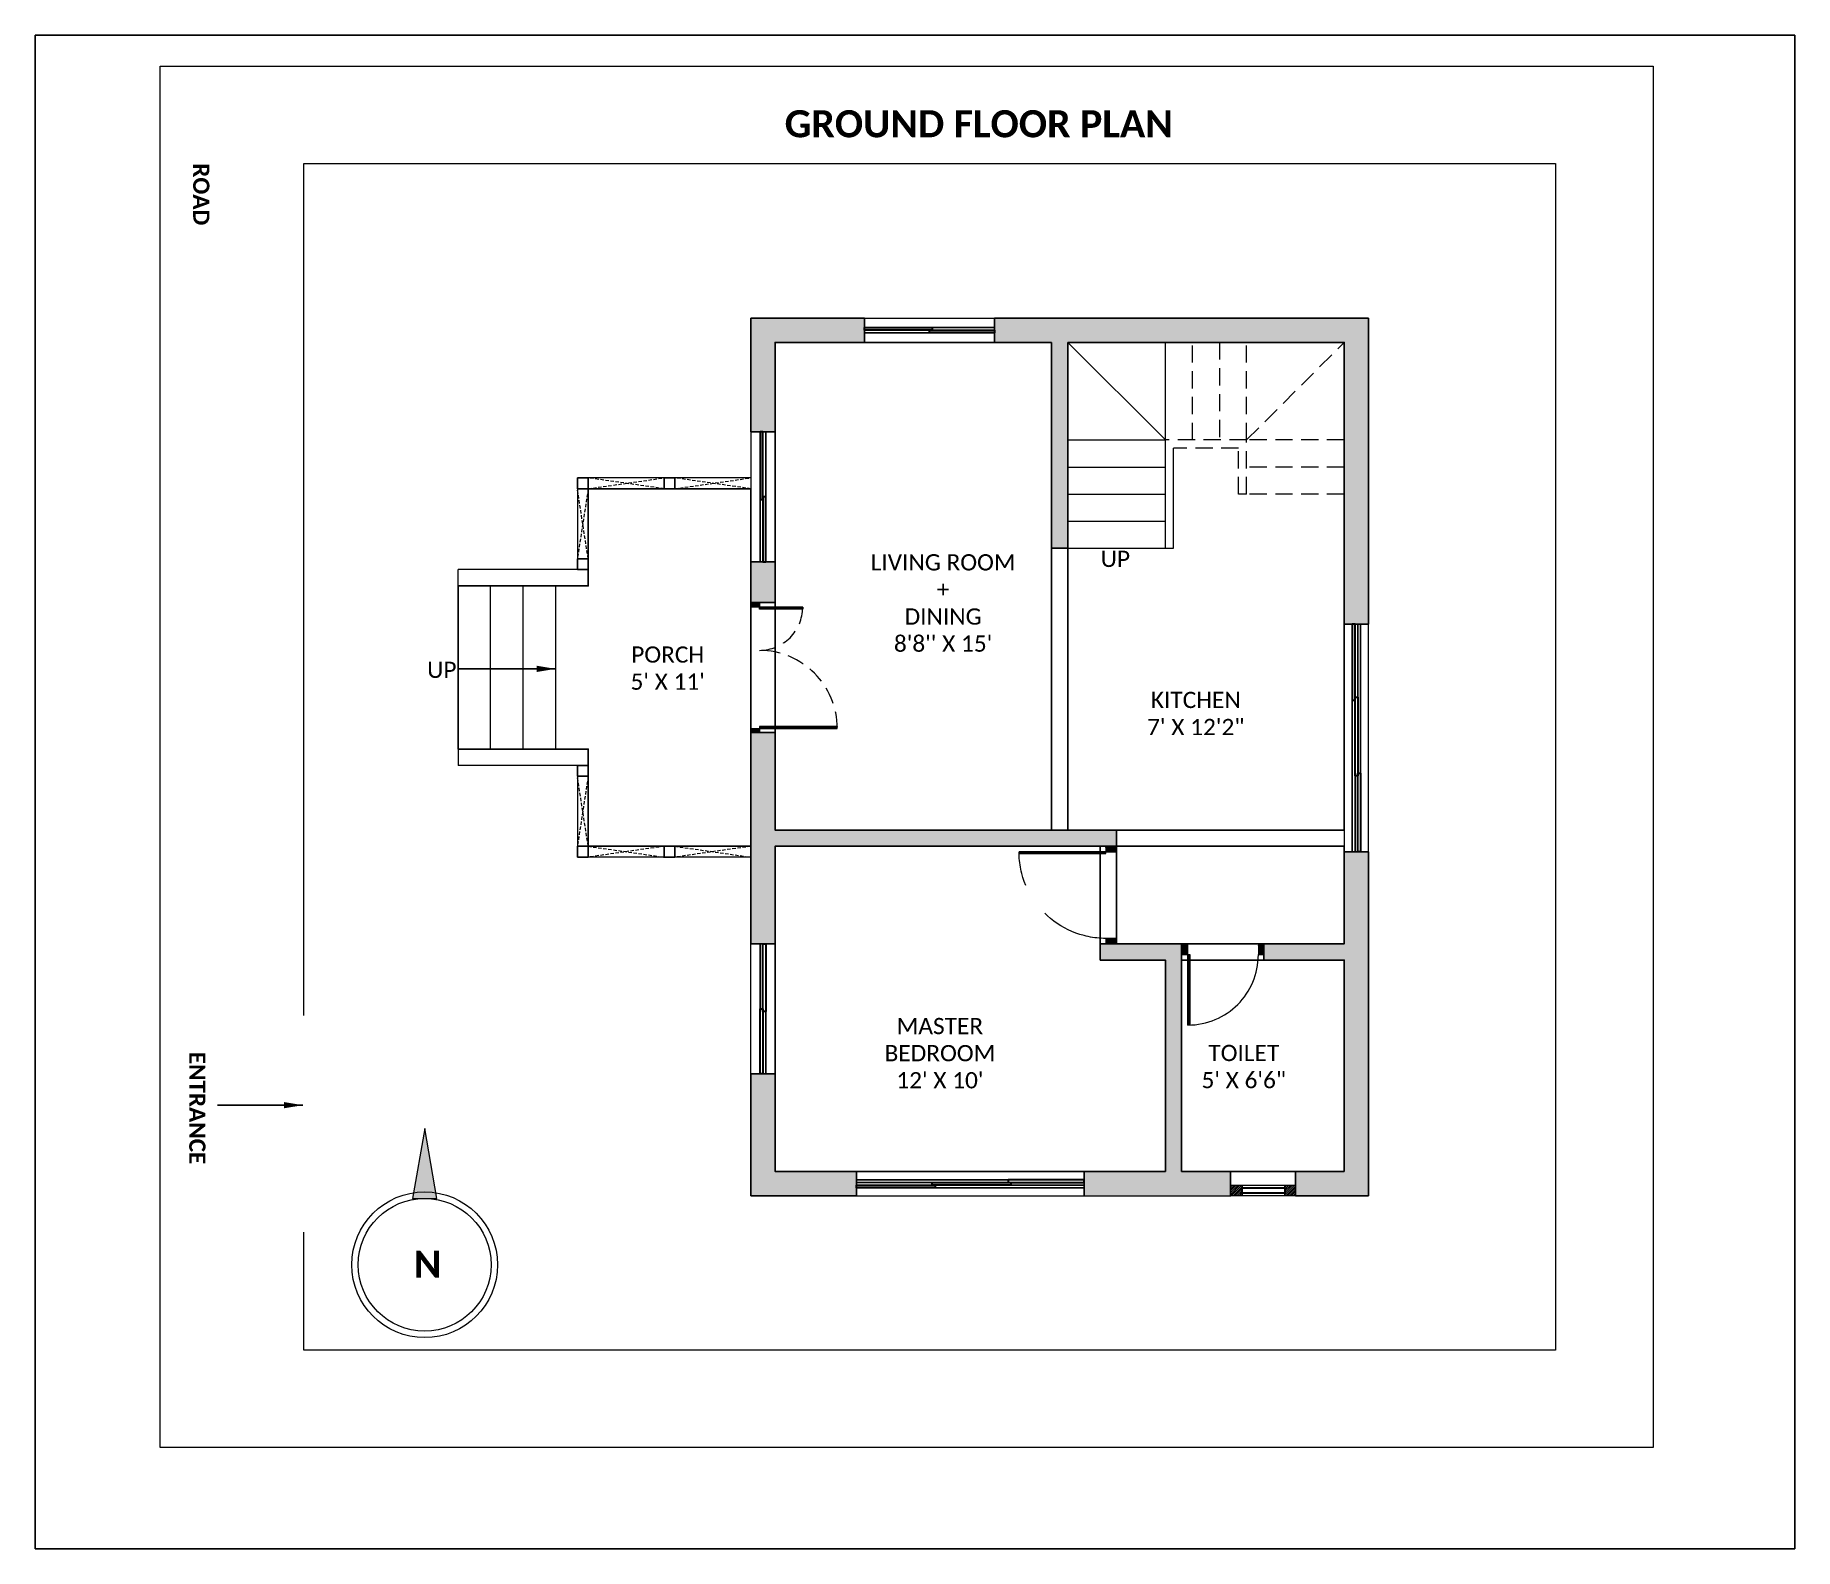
# Model space of a CAD drawing. Header units: inches. Extents: x 101 to 751, y 241 to 800.
import ezdxf

# ---------------------------------------------------------------- set-up
doc = ezdxf.new("R2010")
doc.units = ezdxf.units.IN
doc.linetypes.add('HIDDEN', pattern=[9.525, 6.35, -3.175])
doc.linetypes.add('HIDDEN2', pattern=[0.1875, 0.125, -0.0625])
for name, color, linetype, lineweight in [('A-wall_Partheight', 2, 'Continuous', 20), ('A-window frame', 252, 'Continuous', 25), ('A_Door_flush and sliding door', 38, 'Continuous', 20), ('A_Glaze_window and louvers', 141, 'Continuous', 30), ('A_text', 7, 'Continuous', 25), ('DIM PLAN', 8, 'Continuous', 18), ('H_Hatch', 8, 'Continuous', 9), ('L_vegetation_shrubs and groundcover', 3, 'Continuous', 13)]:
    doc.layers.add(name, color=color, linetype=linetype, lineweight=lineweight)
for name, color, linetype in [('A_hatch wall', 253, 'Continuous'), ('PP-KITCHEN', 3, 'Continuous'), ('PP-OUTER', 50, 'Continuous'), ('PP-ROOM1', 3, 'Continuous'), ('PP-ROOM2', 3, 'Continuous'), ('PP-ROOM3', 3, 'Continuous'), ('PP-ROOM4', 3, 'Continuous'), ('PP-TOILET', 3, 'Continuous'), ('PP-Wall', 253, 'Continuous')]:
    doc.layers.add(name, color=color, linetype=linetype)
doc.styles.get("Standard").update_dxf_attribs({"font": 'arial.ttf'})
doc.dimstyles.new('ISO-25', dxfattribs={"dimtxt": 2.5, "dimasz": 2.5, "dimexe": 1.25, "dimexo": 0.625, "dimtad": 1, "dimlunit": 4, "dimtxsty": 'Standard', "dimcen": 2.5, "dimadec": 0, "dimazin": 0, "dimtfac": 1, "dimtmove": 0, "dimatfit": 3, "dimfxl": 1, "dimarcsym": 0})

# ---------------------------------------------------------------- blocks, each defined once
blk = doc.blocks.new('A$C4C475DD6')
at = {"layer": 'A-wall_Partheight', "linetype": 'Continuous'}
blk.add_lwpolyline([(0, 9), (48, 9), (48, 0), (0, 0)], close=True, dxfattribs=at)
at = {"layer": 'A-window frame', "ltscale": 10}
for p, q in [((48, 5.5), (0, 5.5)), ((48, 4.5), (0, 4.5)), ((48, 3.5), (0, 3.5))]:
    blk.add_line(p, q, dxfattribs=at)
at = {"layer": 'A_Glaze_window and louvers', "ltscale": 10}
for points in [[(0, 5.5), (24, 5.5), (24, 4.5), (0, 4.5)], [(23, 4.5), (48, 4.5), (48, 3.5), (23, 3.5)]]:
    blk.add_lwpolyline(points, close=True, dxfattribs=at)
blk = doc.blocks.new('A$C41C6701B')
at = {"layer": 'A-wall_Partheight', "linetype": 'Continuous'}
blk.add_lwpolyline([(9, 84), (9, 0), (0, 0), (0, 84)], close=True, dxfattribs=at)
at = {"layer": 'A-window frame', "linetype": 'Continuous'}
for p, q in [((3, 0), (3, 84)), ((4, 0), (4, 84)), ((5, 0), (5, 84)), ((6, 0), (6, 84))]:
    blk.add_line(p, q, dxfattribs=at)
at = {"layer": 'A_Glaze_window and louvers', "ltscale": 10}
for points in [[(5, 84), (6, 84), (6, 56), (5, 56)], [(5, 57), (4, 57), (4, 28), (5, 28)], [(4, 29), (3, 29), (3, 0), (4, 0)]]:
    blk.add_lwpolyline(points, close=True, dxfattribs=at)
blk = doc.blocks.new('A$C48944FFE')
at = {"layer": 'H_Hatch', "linetype": 'Continuous', "lineweight": 0, "ltscale": 0.13}
h = blk.add_hatch(dxfattribs=at)
h.set_pattern_fill('ANSI31', color=256, scale=100, angle=90, style=0)
h.set_pattern_definition([(45, (-20503.71083, -7094.74785), (0.345930612, -0.345930612), [])])
h.paths.add_polyline_path([(0, 20.09), (0.01, 24), (3.93, 24), (3.93, 20.09)])
h = blk.add_hatch(dxfattribs=at)
h.set_pattern_fill('ANSI31', color=256, scale=100, angle=90, style=0)
h.set_pattern_definition([(45, (-20503.71083, -7085.79786), (0.345930612, -0.345930612), [])])
h.paths.add_polyline_path([(0, 4.33), (0.01, 0), (3.93, 0), (3.93, 4.33)])
at = {"layer": 'A-wall_Partheight', "linetype": 'Continuous'}
blk.add_lwpolyline([(3.94, 24), (0.01, 24), (0.01, 0), (3.94, 0)], close=True, dxfattribs=at)
at = {"layer": 'A-wall_Partheight'}
for points in [[(0.01, 24), (0.01, 0), (9.01, 0), (9.01, 24)], [(0.01, 20.09), (0.01, 4.33), (3.92, 4.33), (3.92, 20.09)]]:
    blk.add_lwpolyline(points, close=True, dxfattribs=at)
at = {"layer": 'A-window frame', "linetype": 'Continuous', "lineweight": 20, "ltscale": 0.13}
blk.add_lwpolyline([(3.93, 20.09), (3.93, 24), (0.01, 24), (0, 20.09)], close=True, dxfattribs=at)
at = {"layer": 'A-window frame', "linetype": 'Continuous', "lineweight": 18, "ltscale": 0.13}
blk.add_lwpolyline([(3.93, 0), (3.93, 4.33), (0, 4.33), (0.01, 0)], close=True, dxfattribs=at)
at = {"layer": 'A-window frame', "linetype": 'Continuous', "lineweight": 18}
blk.add_lwpolyline([(3.92, 4.33), (0, 4.33), (0.01, 0), (3.93, 0)], close=True, dxfattribs=at)
at = {"layer": 'A_Glaze_window and louvers', "linetype": 'Continuous', "ltscale": 0.13}
blk.add_lwpolyline([(2.95, 4.33), (2.95, 20.09), (0.98, 20.09), (0.98, 4.33)], close=True, dxfattribs=at)
blk = doc.blocks.new('door900')
at = {"layer": 'H_Hatch', "linetype": 'Continuous'}
h = blk.add_hatch(dxfattribs=at)
h.set_pattern_fill('ANSI31', color=256)
h.paths.add_polyline_path([(-50, 0), (-68, 0), (-68, -800, 0.005626), (-50, -800)])
h.paths.add_polyline_path([(0, 100), (-50, 100), (-50, 0), (0, 0)])
h.paths.add_polyline_path([(-850, 100), (-900, 100), (-900, 0), (-850, 0)])
at = {"layer": 'A_Door_flush and sliding door', "linetype": 'Continuous'}
for points in [[(-900, 0), (-900, 100), (-850, 100), (-850, 0), (-900, 0)], [(-50, 0), (-50, 100), (0, 100), (0, 0), (-50, 0)]]:
    blk.add_lwpolyline(points, dxfattribs=at)
blk.add_lwpolyline([(-68, 0), (-50, 0), (-50, -800), (-68, -800)], close=True, dxfattribs=at)
at = {"layer": 'H_Hatch', "linetype": 'HIDDEN2', "ltscale": 5000}
blk.add_arc((-50, 0), 800, 180, 270, dxfattribs=at)
blk = doc.blocks.new('A$C02312FF7')
at = {"layer": 'H_Hatch', "linetype": 'Continuous'}
h = blk.add_hatch(dxfattribs=at)
h.set_pattern_fill('ANSI31', color=256)
h.set_pattern_definition([(45, (-25675.00505, 901.02307), (-0.08838834765, 0.08838834765), [])])
h.paths.add_polyline_path([(46.4, 3.19), (46.4, 0), (48, 0), (48, 3.19)])
h.paths.add_polyline_path([(45.68, 31.93), (45.68, 3.19), (46.4, 3.19), (46.4, 31.93)])
h = blk.add_hatch(dxfattribs=at)
h.set_pattern_fill('ANSI31', color=256)
h.set_pattern_definition([(45, (-25675.09775, 901.02307), (-0.08838834765, 0.08838834765), [])])
h.paths.add_polyline_path([(0, 0), (1.6, 0), (1.6, 3.19), (0, 3.19)])
h.paths.add_polyline_path([(2.32, 19.15, 0.011254), (1.6, 19.16), (1.6, 3.19), (2.32, 3.19)])
at = {"layer": 'A_Door_flush and sliding door'}
for points in [[(45.68, 3.19), (45.68, 31.94)], [(46.4, 3.19), (46.4, 31.94)], [(1.6, 19.16), (1.6, 3.19)], [(2.32, 19.16), (2.32, 3.19)]]:
    blk.add_lwpolyline(points, dxfattribs=at)
at = {"layer": 'A_Door_flush and sliding door', "linetype": 'Continuous'}
for points in [[(46.4, 3.19), (46.4, 31.93), (45.68, 31.93), (45.68, 3.19)], [(1.6, 3.19), (1.6, 19.16), (2.32, 19.16), (2.32, 3.19)]]:
    blk.add_lwpolyline(points, close=True, dxfattribs=at)
at = {"layer": 'A_Door_flush and sliding door'}
for points in [[(0, 3.19), (1.6, 3.19), (1.6, 0), (0, 0)], [(46.4, 3.19), (48, 3.19), (48, 0), (46.4, 0)]]:
    blk.add_lwpolyline(points, close=True, dxfattribs=at)
at = {"layer": 'H_Hatch', "linetype": 'HIDDEN2', "ltscale": 50}
for centre, radius, start, end in [((46.39, 3.11), 28.82, 89.97305, 179.84247), ((1.6, 3.19), 15.97, 0, 90)]:
    blk.add_arc(centre, radius, start, end, dxfattribs=at)
blk = doc.blocks.new('A$C46094C49')
at = {"layer": 'H_Hatch', "linetype": 'Continuous'}
h = blk.add_hatch(dxfattribs=at)
h.set_pattern_fill('ANSI31', color=256, scale=0.05)
h.paths.add_polyline_path([(28, 0), (30, 0), (30, 4), (28, 4)])
h.paths.add_polyline_path([(28, 30, 0.006924), (27.28, 29.99), (27.28, 4), (28, 4)])
h.paths.add_polyline_path([(2, 4), (0, 4), (0, 0), (2, 0)])
at = {"layer": 'A_Door_flush and sliding door', "linetype": 'Continuous'}
blk.add_lwpolyline([(28, 30), (28, 4), (27.28, 4), (27.28, 30)], close=True, dxfattribs=at)
for points in [[(0, 4), (0, 0), (2, 0), (2, 4), (0, 4)], [(28, 4), (28, 0), (30, 0), (30, 4), (28, 4)]]:
    blk.add_lwpolyline(points, dxfattribs=at)
at = {"layer": 'H_Hatch', "linetype": 'HIDDEN2', "ltscale": 500}
blk.add_arc((28, 4), 26, 90, 180, dxfattribs=at)

msp = doc.modelspace()

# ---------------------------------------------------------------- hatches: boundary and pattern name
at = {"layer": 'A-wall_Partheight'}
h = msp.add_hatch(color=256, dxfattribs=at)
h.dxf.hatch_style = 1
h.paths.add_polyline_path([(240.54, 370.81), (249.45, 370.81), (246.52, 387.99, 0.027706), (243.54, 387.99)])
h.paths.add_polyline_path([(243.54, 387.99, -0.027706), (246.52, 387.99), (245.06, 396.62)])
at = {"layer": 'A_hatch wall'}
h = msp.add_hatch(color=250, dxfattribs=at)
h.dxf.hatch_style = 1
h.paths.add_polyline_path([(407.33, 695.79), (365.33, 695.79), (365.33, 653.79), (374.33, 653.79), (374.33, 686.79), (407.33, 686.79)])
h.paths.add_polyline_path([(593.33, 695.79), (455.33, 695.79), (455.33, 686.79), (476.33, 686.79), (476.33, 610.79), (482.33, 610.79), (482.33, 686.79), (584.33, 686.79), (584.33, 582.79), (593.33, 582.79), (593.33, 686.79)])
h.paths.add_polyline_path([(593.33, 498.79), (584.33, 498.79), (584.33, 464.79), (554.65, 464.79), (554.65, 460.79), (554.65, 458.79), (584.33, 458.79), (584.33, 458.79), (584.33, 380.79), (566.33, 380.79), (566.33, 371.79), (593.33, 371.79)])
h.paths.add_polyline_path([(404.33, 380.71), (374.33, 380.79), (374.33, 416.79), (365.33, 416.79), (365.33, 371.79), (404.33, 371.79)])
h.paths.add_polyline_path([(542.33, 380.79), (524.33, 380.79), (524.33, 458.79), (524.33, 464.79), (494.33, 464.79), (494.33, 458.79), (518.33, 458.79), (518.33, 380.79), (488.33, 380.79), (488.33, 371.71), (542.32, 371.65)])
h.paths.add_polyline_path([(374.33, 542.79), (368.53, 542.79), (368.53, 542.69), (365.33, 542.69), (365.33, 464.79), (374.33, 464.79), (374.33, 500.79), (417.98, 500.79, -0.000934), (419.33, 500.79, -0.000934), (420.68, 500.79), (500.33, 500.79), (500.33, 506.79), (374.33, 506.79)])
h.paths.add_polyline_path([(374.33, 605.79), (365.33, 605.79), (365.33, 590.79), (374.33, 590.79)])
h.paths.add_polyline_path([(229.13, 327.3), (244.51, 327.3), (244.51, 351.53), (229.13, 351.53)], flags=9)
h.paths.add_polyline_path([(155.54, 754.84), (155.54, 728.44), (170.08, 728.44), (170.08, 754.84)], flags=9)
h.paths.add_polyline_path([(154.09, 426.99), (154.09, 381.58), (168.63, 381.58), (168.63, 426.99)], flags=9)
h.paths.add_polyline_path([(510.04, 537.81), (549.35, 537.81), (549.35, 562.41), (510.04, 562.41)], flags=9)
h.paths.add_polyline_path([(243.61, 558.91), (257.56, 558.91), (257.56, 573.44), (243.61, 573.44)], flags=9)
h.paths.add_polyline_path([(407.8, 568.59), (464.83, 568.59), (464.83, 613.24), (407.8, 613.24)], flags=9)
h.paths.add_polyline_path([(530.14, 407.47), (564.65, 407.47), (564.65, 432.07), (530.14, 432.07)], flags=9)
h.paths.add_polyline_path([(492.72, 599.88), (506.67, 599.88), (506.67, 614.41), (492.72, 614.41)], flags=25)
h.paths.add_polyline_path([(412.98, 407.41), (457.28, 407.41), (457.28, 442.07), (412.98, 442.07)], flags=9)
h.paths.add_polyline_path([(319.4, 554.56), (350.12, 554.56), (350.12, 579.11), (319.4, 579.11)], flags=9)

# ---------------------------------------------------------------- linework, layer by layer
at = {"layer": 'A-wall_Partheight', "ltscale": 10}
for p, q in [((518.33, 650.79), (482.33, 686.79)), ((518.33, 650.79), (518.33, 686.79)), ((482.33, 650.79), (518.33, 650.79)), ((518.33, 610.79), (518.33, 650.79)), ((521.33, 610.79), (521.33, 647.79)), ((301.33, 636.79), (301.33, 636.79)), ((333.33, 636.79), (305.33, 636.79)), ((365.33, 636.79), (337.33, 636.79)), ((482.33, 640.79), (518.33, 640.79)), ((301.33, 632.79), (301.33, 606.91)), ((305.33, 632.79), (305.33, 606.91)), ((333.33, 632.79), (305.33, 632.79)), ((365.33, 632.79), (337.33, 632.79)), ((482.33, 630.79), (518.33, 630.79)), ((482.33, 620.79), (518.33, 620.79)), ((482.33, 610.79), (518.33, 610.79)), ((518.33, 610.79), (521.33, 610.79)), ((301.33, 602.91), (257.33, 602.91)), ((305.33, 602.91), (305.33, 596.91)), ((257.33, 536.67), (257.33, 596.91)), ((305.33, 596.91), (257.33, 596.91)), ((269.33, 536.67), (269.33, 596.91)), ((281.33, 536.67), (281.33, 596.91)), ((293.33, 536.67), (293.33, 596.91)), ((305.33, 536.67), (257.33, 536.67)), ((305.33, 530.67), (305.33, 536.67)), ((301.33, 526.67), (301.33, 500.79)), ((305.33, 526.67), (305.33, 500.79)), ((333.33, 500.79), (305.33, 500.79)), ((365.33, 500.79), (337.33, 500.79)), ((333.33, 496.79), (305.33, 496.79)), ((365.33, 496.79), (337.33, 496.79))]:
    msp.add_line(p, q, dxfattribs=at)
at = {"layer": 'A-wall_Partheight'}
for p, q in [((245.06, 396.62), (240.54, 370.81)), ((249.45, 370.81), (245.06, 396.62)), ((240.54, 370.81), (249.45, 370.81))]:
    msp.add_line(p, q, dxfattribs=at)
at = {"layer": 'A-wall_Partheight', "ltscale": 10}
msp.add_lwpolyline([(500.33, 650.79, 0, 3, 0), (500.33, 645.66, 0, 0, 0), (500.33, 610.79, 0, 0, 0)], format="xyseb", dxfattribs=at)
for points in [[(257.33, 596.91), (257.33, 602.91)], [(257.33, 536.67), (257.33, 530.67)], [(301.33, 530.67), (257.33, 530.67)]]:
    msp.add_lwpolyline(points, dxfattribs=at)
at = {"layer": 'A-wall_Partheight'}
for radius in [26.9, 24.5]:
    msp.add_circle((244.99, 346.31), radius, dxfattribs=at)
at = {"layer": 'DIM PLAN'}
msp.add_lwpolyline([(200.33, 438.29), (200.33, 752.79), (662.33, 752.79), (662.33, 314.79), (200.33, 314.79), (200.33, 358.29)], dxfattribs=at)
at = {"layer": 'H_Hatch', "linetype": 'HIDDEN'}
for p, q in [((528.33, 650.79), (528.33, 686.79)), ((538.33, 686.79), (538.33, 650.79)), ((548.33, 650.79), (548.33, 686.79)), ((548.33, 650.79), (584.33, 686.79)), ((548.33, 650.79), (518.33, 650.79)), ((548.33, 630.79), (548.33, 650.79)), ((584.33, 650.79), (548.33, 650.79)), ((545.33, 647.79), (521.33, 647.79)), ((545.33, 630.79), (545.33, 647.79)), ((584.33, 640.79), (548.33, 640.79)), ((548.33, 630.79), (545.33, 630.79)), ((584.33, 630.79), (548.33, 630.79))]:
    msp.add_line(p, q, dxfattribs=at)
at = {"layer": 'H_Hatch', "linetype": 'HIDDEN2', "ltscale": 10}
for p, q in [((305.33, 632.79), (333.33, 636.79)), ((333.33, 632.79), (305.33, 636.79)), ((337.33, 632.79), (365.33, 636.79)), ((365.33, 632.79), (337.33, 636.79)), ((305.33, 632.79), (301.33, 606.91)), ((305.33, 606.91), (301.33, 632.79)), ((305.33, 500.79), (301.33, 526.67)), ((305.33, 526.67), (301.33, 500.79)), ((333.33, 500.79), (305.33, 496.79)), ((305.33, 500.79), (333.33, 496.79)), ((365.33, 500.79), (337.33, 496.79)), ((337.33, 500.79), (365.33, 496.79))]:
    msp.add_line(p, q, dxfattribs=at)
at = {"layer": 'L_vegetation_shrubs and groundcover', "ltscale": 10}
msp.add_lwpolyline([(147.33, 788.79), (698.33, 788.79), (698.33, 278.79), (147.33, 278.79)], close=True, dxfattribs=at)
at = {"layer": 'PP-KITCHEN'}
msp.add_lwpolyline([(482.33, 686.79), (584.33, 686.79), (584.33, 506.78), (482.33, 506.78)], close=True, dxfattribs=at)
at = {"layer": 'PP-OUTER'}
msp.add_lwpolyline([(101.25, 800.22), (750.63, 800.22), (750.63, 241.45), (101.25, 241.45)], close=True, dxfattribs=at)
at = {"layer": 'PP-ROOM1'}
msp.add_lwpolyline([(365.33, 632.79), (365.33, 500.79), (305.33, 500.79), (305.33, 536.67), (257.33, 536.67), (257.33, 596.91), (305.33, 596.91), (305.33, 632.79)], close=True, dxfattribs=at)
at = {"layer": 'PP-ROOM2'}
msp.add_lwpolyline([(476.33, 686.79), (374.33, 686.79), (374.33, 506.79), (476.33, 506.79)], close=True, dxfattribs=at)
at = {"layer": 'PP-ROOM3'}
msp.add_lwpolyline([(518.33, 380.79), (518.33, 458.79), (494.33, 458.79), (494.33, 500.79), (374.33, 500.79), (374.33, 380.79)], close=True, dxfattribs=at)
at = {"layer": 'PP-ROOM4'}
msp.add_lwpolyline([(500.33, 500.79), (584.33, 500.79), (584.33, 464.79), (500.33, 464.79)], close=True, dxfattribs=at)
at = {"layer": 'PP-TOILET'}
msp.add_lwpolyline([(584.33, 380.79), (524.33, 380.79), (524.33, 458.79), (584.33, 458.79)], close=True, dxfattribs=at)
at = {"layer": 'PP-Wall', "ltscale": 10}
for p, q in [((365.33, 695.79), (365.33, 653.79)), ((407.33, 695.79), (365.33, 695.79)), ((407.33, 686.79), (407.33, 695.79)), ((455.33, 686.79), (455.33, 695.79)), ((455.33, 695.79), (593.33, 695.79)), ((593.33, 695.79), (593.33, 582.79)), ((374.33, 653.79), (374.33, 686.79)), ((374.33, 686.79), (407.33, 686.79)), ((476.33, 686.79), (455.33, 686.79)), ((476.33, 610.79), (476.33, 686.79)), ((482.33, 686.79), (482.33, 610.79)), ((584.33, 686.79), (482.33, 686.79)), ((584.33, 582.79), (584.33, 686.79)), ((365.33, 653.79), (374.33, 653.79)), ((482.33, 610.79), (476.33, 610.79)), ((365.33, 605.79), (365.33, 590.79)), ((374.33, 605.79), (365.33, 605.79)), ((374.33, 590.79), (374.33, 605.79)), ((365.33, 590.79), (374.33, 590.79)), ((593.33, 582.79), (584.33, 582.79)), ((365.33, 464.79), (365.33, 542.79)), ((365.33, 542.79), (374.33, 542.79)), ((374.33, 542.79), (374.33, 506.79)), ((374.33, 506.79), (500.33, 506.79)), ((500.33, 506.79), (500.33, 500.79)), ((500.33, 500.79), (374.33, 500.79)), ((374.33, 500.79), (374.33, 464.79)), ((584.33, 464.79), (584.33, 498.79)), ((584.33, 498.79), (593.33, 498.79)), ((593.33, 498.79), (593.33, 371.79)), ((374.33, 464.79), (365.33, 464.79)), ((494.33, 458.79), (494.33, 464.79)), ((494.33, 464.79), (524.33, 464.79)), ((524.33, 464.79), (524.33, 452.79)), ((554.65, 464.79), (554.65, 458.79)), ((554.65, 464.79), (584.33, 464.79)), ((518.33, 458.79), (494.33, 458.79)), ((518.33, 380.79), (518.33, 458.79)), ((524.33, 458.79), (524.33, 380.79)), ((584.33, 458.79), (554.65, 458.79)), ((584.33, 380.79), (584.33, 458.79)), ((374.33, 416.79), (365.33, 416.79)), ((365.33, 416.79), (365.33, 371.79)), ((374.33, 380.79), (374.33, 416.79)), ((404.33, 380.71), (374.33, 380.79)), ((404.33, 371.79), (404.33, 380.71)), ((488.33, 380.79), (518.33, 380.79)), ((488.33, 371.71), (488.33, 380.71)), ((524.33, 380.79), (542.33, 380.79)), ((542.33, 380.79), (542.32, 371.79)), ((566.33, 371.79), (566.33, 380.79)), ((566.33, 380.79), (584.33, 380.79)), ((365.33, 371.79), (404.33, 371.79)), ((542.32, 371.65), (488.33, 371.71)), ((593.33, 371.79), (566.33, 371.79))]:
    msp.add_line(p, q, dxfattribs=at)
at = {"layer": 'PP-Wall'}
for p, q in [((301.33, 636.79), (301.33, 632.79)), ((305.33, 636.79), (301.33, 636.79)), ((305.33, 632.79), (305.33, 636.79)), ((333.33, 636.79), (333.33, 632.79)), ((337.33, 636.79), (333.33, 636.79)), ((337.33, 632.79), (337.33, 636.79)), ((301.33, 632.79), (305.33, 632.79)), ((333.33, 632.79), (337.33, 632.79)), ((301.33, 606.91), (301.33, 602.91)), ((305.33, 606.91), (301.33, 606.91)), ((305.33, 602.91), (305.33, 606.91)), ((301.33, 602.91), (305.33, 602.91)), ((301.33, 526.67), (301.33, 530.67)), ((301.33, 530.67), (305.33, 530.67)), ((305.33, 526.67), (301.33, 526.67)), ((305.33, 530.67), (305.33, 526.67)), ((301.33, 496.79), (301.33, 500.79)), ((301.33, 500.79), (305.33, 500.79)), ((305.33, 500.79), (305.33, 496.79)), ((333.33, 496.79), (333.33, 500.79)), ((333.33, 500.79), (337.33, 500.79)), ((337.33, 500.79), (337.33, 496.79)), ((305.33, 496.79), (301.33, 496.79)), ((337.33, 496.79), (333.33, 496.79))]:
    msp.add_line(p, q, dxfattribs=at)

# ---------------------------------------------------------------- block references
at = {"layer": 'A_Door_flush and sliding door', "ltscale": 10}
for name, p, rotation in [('A$C02312FF7', (365.33, 590.69), 270), ('A$C46094C49', (554.65, 464.79), 180)]:
    msp.add_blockref(name, p, dxfattribs=dict(at, rotation=rotation))
at = {"layer": 'A_Door_flush and sliding door', "color": 32, "xscale": -0.0399999999999997, "yscale": 0.0399999999999997, "zscale": 0.0399999999999997, "rotation": 270}
msp.add_blockref('door900', (496.33, 500.79), dxfattribs=at)
at = {"layer": 'A_Glaze_window and louvers', "linetype": 'Continuous'}
for p, rotation in [((455.33, 695.79), 180), ((374.33, 416.79), 90)]:
    msp.add_blockref('A$C4C475DD6', p, dxfattribs=dict(at, rotation=rotation))
at = {"layer": 'A_Glaze_window and louvers', "linetype": 'Continuous', "xscale": -1, "rotation": 270}
for name, p in [('A$C4C475DD6', (365.33, 605.79)), ('A$C41C6701B', (404.33, 371.71))]:
    msp.add_blockref(name, p, dxfattribs=at)
at = {"layer": 'A_Glaze_window and louvers', "linetype": 'Continuous', "xscale": -1}
msp.add_blockref('A$C41C6701B', (593.33, 498.79), dxfattribs=at)
at = {"layer": 'A_Glaze_window and louvers', "xscale": -1, "rotation": 270}
msp.add_blockref('A$C48944FFE', (542.33, 371.78), dxfattribs=at)

# ---------------------------------------------------------------- texts
at = {"layer": 'A_text', "linetype": 'Continuous'}
for s, width, insert, char_height, attachment_point in [('{\\fCalibri|b1|i0|c0|p34;GROUND FLOOR PLAN }', 361.3909, (521.08, 772.52), 10, 3), ("\\pxqc;{\\fCalibri|b0|i0|c0|p34;LIVING ROOM\\P+\\PDINING\\P8'8'' X 15'}", 82.917, (477.77, 572.54), 6, 9), ('\\pxqc;{\\fCalibri|b0|i0|c0|p34;UP}', 11.4824, (505.62, 603.83), 6, 9), ("\\pxqc;{\\fCalibri|b0|i0|c0|p34;PORCH\\P5' X 11'}", 32.8255, (351.09, 558.51), 6, 9), ('\\pxqc;{\\fCalibri|b0|i0|c0|p34;KITCHEN\\P7\' X 12\'2"}', 82.917, (571.02, 541.82), 6, 9), ("\\pxqc;{\\fCalibri|b0|i0|c0|p34;MASTER\\PBEDROOM\\P12' X 10'}", 70.264, (470.26, 411.36), 6, 9), ('\\pxqc;{\\fCalibri|b0|i0|c0|p34;TOILET\\P5\' X 6\'6"}', 42.5923, (568.57, 411.42), 6, 9)]:
    msp.add_mtext_dynamic_manual_height_columns(s, width=width, gutter_width=1, heights=[0], dxfattribs=dict(at, insert=insert, char_height=char_height, attachment_point=attachment_point))
for s, width, insert, char_height, attachment_point, rotation in [('\\pxqc;{\\fCalibri|b1|i0|c0|p34;ROAD}', 4173.5521, (159.48, -1345.29), 6, 9, 270), ('\\pxqc;{\\fCalibri|b1|i0|c0|p34;ENTRANCE}', 4173.5521, (158.03, -1682.61), 6, 9, 270), ('{\\fCalibri|b1|i0|c0|p34;N}', 15.4789, (240.98, 341.56), 10, 3, 180)]:
    msp.add_mtext_dynamic_manual_height_columns(s, width=width, gutter_width=1, heights=[0], dxfattribs=dict(at, insert=insert, char_height=char_height, attachment_point=attachment_point, rotation=rotation))
at = {"layer": 'A_text', "insert": (245.9, 562.86), "char_height": 6, "attachment_point": 7}
msp.add_mtext_dynamic_manual_height_columns('{\\fCalibri|b0|i0|c0|p34;UP}', width=15.72, gutter_width=12.5, heights=[0], dxfattribs=at)

# ---------------------------------------------------------------- leaders
at = {"layer": 'A-wall_Partheight'}
for points in [[(293.33, 566.29), (257.57, 566.29)], [(200.04, 405.22), (168.54, 405.22)]]:
    msp.add_leader(points, dimstyle='ISO-25', override={"dimasz": 7, "dimtad": 0}, dxfattribs=at)

doc.saveas('drawing.dxf')
